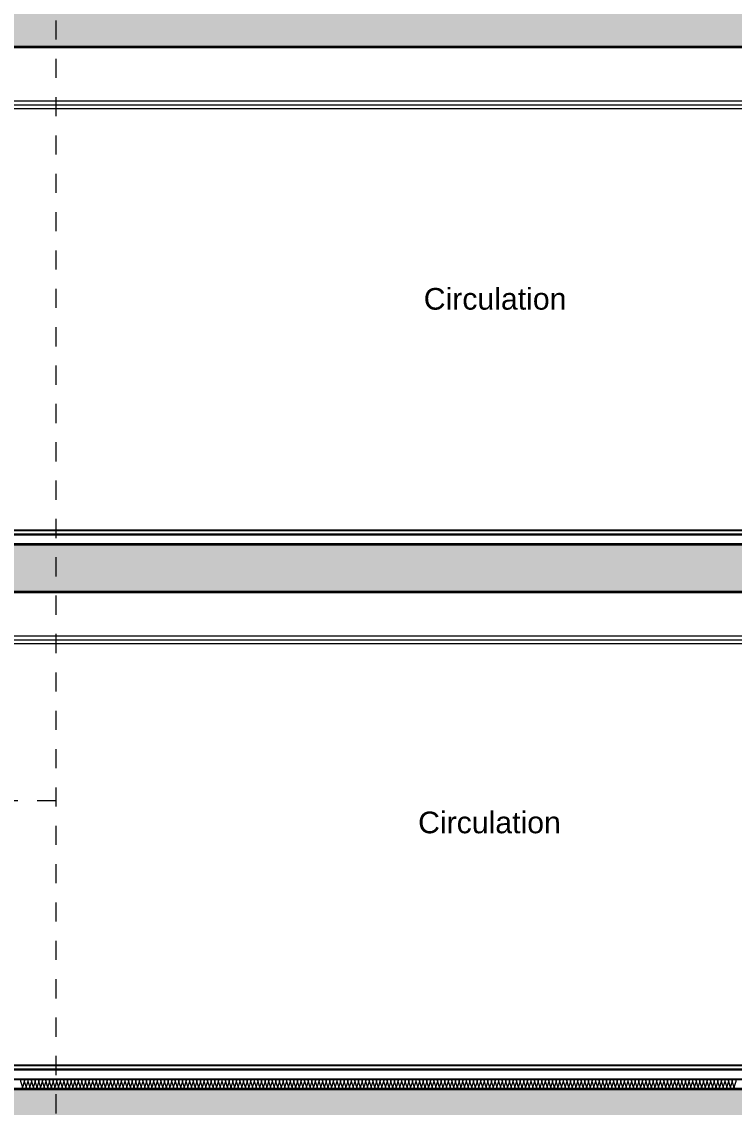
# Model space of a CAD drawing. Header units: metres. Extents: x 1838950 to 1842843, y 5171318 to 5174224.
# Drawn here: x 1841239.03 to 1841242.75, y 5171391.16 to 5171396.83 of the extents above; entities that cross this region are included whole.
import ezdxf

# ---------------------------------------------------------------- set-up
doc = ezdxf.new("R2010")
doc.units = ezdxf.units.M
doc.header["$LTSCALE"] = 0.0254
doc.linetypes.add('Style de ligne -1', pattern=[0.83328, 0.41656, -0.41672])
doc.linetypes.add('Style de ligne -2', pattern=[1.38885, 0.97214, -0.41671])
doc.layers.add('00 CHAZAL Coupe A.5', color=7, linetype='Continuous', lineweight=18)
doc.styles.add('Arial', font='arial.ttf')

# ---------------------------------------------------------------- blocks, each defined once
blk = doc.blocks.new('Groupe-1793-1')
at = {"layer": '00 CHAZAL Coupe A.5', "color": 7, "linetype": 'Continuous', "lineweight": 13}
for p, q in [((1841224.4753, 5171391.3112), (1841246.3779, 5171391.3112)), ((1841224.4753, 5171391.2612), (1841246.3779, 5171391.2612))]:
    blk.add_line(p, q, dxfattribs=at)
at = {"layer": '00 CHAZAL Coupe A.5', "color": 7, "linetype": 'Continuous', "lineweight": 13, "flags": 128}
for points in [[(1841239.0253, 5171391.2612, 0.511611), (1841239.0342, 5171391.2735), (1841239.0258, 5171391.2988, -0.511611), (1841239.0347, 5171391.3112, -0.511611), (1841239.0436, 5171391.2988), (1841239.0352, 5171391.2735, 0.511611), (1841239.0441, 5171391.2612, 0.511611), (1841239.0529, 5171391.2735), (1841239.0445, 5171391.2988, -0.511611), (1841239.0534, 5171391.3112, -0.511611), (1841239.0623, 5171391.2988), (1841239.0539, 5171391.2735, 0.511611), (1841239.0628, 5171391.2612, 0.511611), (1841239.0717, 5171391.2735), (1841239.0633, 5171391.2988, -0.511611), (1841239.0722, 5171391.3112, -0.511611), (1841239.0811, 5171391.2988), (1841239.0727, 5171391.2735, 0.511611), (1841239.0816, 5171391.2612, 0.511611), (1841239.0904, 5171391.2735), (1841239.082, 5171391.2988, -0.511611), (1841239.0909, 5171391.3112, -0.511611), (1841239.0998, 5171391.2988), (1841239.0914, 5171391.2735, 0.511611), (1841239.1003, 5171391.2612, 0.511611), (1841239.1092, 5171391.2735), (1841239.1008, 5171391.2988, -0.511611), (1841239.1097, 5171391.3112, -0.511611), (1841239.1186, 5171391.2988), (1841239.1102, 5171391.2735, 0.511611), (1841239.1191, 5171391.2612, 0.511611), (1841239.1279, 5171391.2735), (1841239.1195, 5171391.2988, -0.511611), (1841239.1284, 5171391.3112, -0.511611), (1841239.1373, 5171391.2988), (1841239.1289, 5171391.2735, 0.511611), (1841239.1378, 5171391.2612, 0.511611), (1841239.1467, 5171391.2735), (1841239.1383, 5171391.2988, -0.511611), (1841239.1472, 5171391.3112, -0.511611), (1841239.1561, 5171391.2988), (1841239.1477, 5171391.2735, 0.511611), (1841239.1566, 5171391.2612, 0.511611), (1841239.1654, 5171391.2735), (1841239.157, 5171391.2988, -0.511611), (1841239.1659, 5171391.3112, -0.511611), (1841239.1748, 5171391.2988), (1841239.1664, 5171391.2735, 0.511611), (1841239.1753, 5171391.2612, 0.511611), (1841239.1842, 5171391.2735), (1841239.1758, 5171391.2988, -0.511611), (1841239.1847, 5171391.3112, -0.511611), (1841239.1936, 5171391.2988), (1841239.1852, 5171391.2735, 0.511611), (1841239.1941, 5171391.2612)], [(1841239.1941, 5171391.2612, 0.511611), (1841239.2029, 5171391.2735), (1841239.1945, 5171391.2988, -0.511611), (1841239.2034, 5171391.3112, -0.511611), (1841239.2123, 5171391.2988), (1841239.2039, 5171391.2735, 0.511611), (1841239.2128, 5171391.2612, 0.511611), (1841239.2217, 5171391.2735), (1841239.2133, 5171391.2988, -0.511611), (1841239.2222, 5171391.3112, -0.511611), (1841239.2311, 5171391.2988), (1841239.2227, 5171391.2735, 0.511611), (1841239.2316, 5171391.2612, 0.511611), (1841239.2404, 5171391.2735), (1841239.232, 5171391.2988, -0.511611), (1841239.2409, 5171391.3112, -0.511611), (1841239.2498, 5171391.2988), (1841239.2414, 5171391.2735, 0.511611), (1841239.2503, 5171391.2612, 0.511611), (1841239.2592, 5171391.2735), (1841239.2508, 5171391.2988, -0.511611), (1841239.2597, 5171391.3112, -0.511611), (1841239.2686, 5171391.2988), (1841239.2602, 5171391.2735, 0.511611), (1841239.2691, 5171391.2612, 0.511611), (1841239.2779, 5171391.2735), (1841239.2695, 5171391.2988, -0.511611), (1841239.2784, 5171391.3112, -0.511611), (1841239.2873, 5171391.2988), (1841239.2789, 5171391.2735, 0.511611), (1841239.2878, 5171391.2612, 0.511611), (1841239.2967, 5171391.2735), (1841239.2883, 5171391.2988, -0.511611), (1841239.2972, 5171391.3112, -0.511611), (1841239.3061, 5171391.2988), (1841239.2977, 5171391.2735, 0.511611), (1841239.3066, 5171391.2612, 0.511611), (1841239.3154, 5171391.2735), (1841239.307, 5171391.2988, -0.511611), (1841239.3159, 5171391.3112, -0.511611), (1841239.3248, 5171391.2988), (1841239.3164, 5171391.2735, 0.511611), (1841239.3253, 5171391.2612, 0.511611), (1841239.3342, 5171391.2735), (1841239.3258, 5171391.2988, -0.511611), (1841239.3347, 5171391.3112, -0.511611), (1841239.3436, 5171391.2988), (1841239.3352, 5171391.2735, 0.511611), (1841239.3441, 5171391.2612, 0.511611), (1841239.3529, 5171391.2735), (1841239.3445, 5171391.2988, -0.511611), (1841239.3534, 5171391.3112, -0.511611), (1841239.3623, 5171391.2988), (1841239.3539, 5171391.2735, 0.511611), (1841239.3628, 5171391.2612, 0.511611), (1841239.3717, 5171391.2735), (1841239.3633, 5171391.2988, -0.511611), (1841239.3722, 5171391.3112, -0.511611), (1841239.3811, 5171391.2988), (1841239.3727, 5171391.2735, 0.511611), (1841239.3816, 5171391.2612, 0.511611), (1841239.3904, 5171391.2735), (1841239.382, 5171391.2988, -0.511611), (1841239.3909, 5171391.3112, -0.511611), (1841239.3998, 5171391.2988), (1841239.3914, 5171391.2735, 0.511611), (1841239.4003, 5171391.2612, 0.511611), (1841239.4092, 5171391.2735), (1841239.4008, 5171391.2988, -0.511611), (1841239.4097, 5171391.3112, -0.511611), (1841239.4186, 5171391.2988), (1841239.4102, 5171391.2735, 0.511611), (1841239.4191, 5171391.2612, 0.511611), (1841239.4279, 5171391.2735), (1841239.4195, 5171391.2988, -0.511611), (1841239.4284, 5171391.3112, -0.511611), (1841239.4373, 5171391.2988), (1841239.4289, 5171391.2735, 0.511611), (1841239.4378, 5171391.2612, 0.511611), (1841239.4467, 5171391.2735), (1841239.4383, 5171391.2988, -0.511611), (1841239.4472, 5171391.3112, -0.511611), (1841239.4561, 5171391.2988), (1841239.4477, 5171391.2735, 0.511611), (1841239.4566, 5171391.2612, 0.511611), (1841239.4654, 5171391.2735), (1841239.457, 5171391.2988, -0.511611), (1841239.4659, 5171391.3112, -0.511611), (1841239.4748, 5171391.2988), (1841239.4664, 5171391.2735, 0.511611), (1841239.4753, 5171391.2612, 0.511611), (1841239.4842, 5171391.2735), (1841239.4758, 5171391.2988, -0.511611), (1841239.4847, 5171391.3112, -0.511611), (1841239.4936, 5171391.2988), (1841239.4852, 5171391.2735, 0.511611), (1841239.4941, 5171391.2612, 0.511611), (1841239.5029, 5171391.2735), (1841239.4945, 5171391.2988, -0.511611), (1841239.5034, 5171391.3112, -0.511611), (1841239.5123, 5171391.2988), (1841239.5039, 5171391.2735, 0.511611), (1841239.5128, 5171391.2612, 0.511611), (1841239.5217, 5171391.2735), (1841239.5133, 5171391.2988, -0.511611), (1841239.5222, 5171391.3112, -0.511611), (1841239.5311, 5171391.2988), (1841239.5227, 5171391.2735, 0.511611), (1841239.5316, 5171391.2612, 0.511611), (1841239.5404, 5171391.2735), (1841239.5362, 5171391.2862)], [(1841239.5362, 5171391.2862), (1841239.532, 5171391.2988, -0.511611), (1841239.5409, 5171391.3112, -0.511611), (1841239.5498, 5171391.2988), (1841239.5414, 5171391.2735, 0.511611), (1841239.5503, 5171391.2612, 0.511611), (1841239.5592, 5171391.2735), (1841239.5508, 5171391.2988, -0.511611), (1841239.5597, 5171391.3112, -0.511611), (1841239.5686, 5171391.2988), (1841239.5602, 5171391.2735, 0.511611), (1841239.5691, 5171391.2612, 0.511611), (1841239.5779, 5171391.2735), (1841239.5695, 5171391.2988, -0.511611), (1841239.5784, 5171391.3112, -0.511611), (1841239.5873, 5171391.2988), (1841239.5789, 5171391.2735, 0.511611), (1841239.5878, 5171391.2612, 0.511611), (1841239.5967, 5171391.2735), (1841239.5883, 5171391.2988, -0.511611), (1841239.5972, 5171391.3112, -0.511611), (1841239.6061, 5171391.2988), (1841239.5977, 5171391.2735, 0.511611), (1841239.6066, 5171391.2612, 0.511611), (1841239.6154, 5171391.2735), (1841239.607, 5171391.2988, -0.511611), (1841239.6159, 5171391.3112, -0.511611), (1841239.6248, 5171391.2988), (1841239.6164, 5171391.2735, 0.511611), (1841239.6253, 5171391.2612, 0.511611), (1841239.6342, 5171391.2735), (1841239.6258, 5171391.2988, -0.511611), (1841239.6347, 5171391.3112, -0.511611), (1841239.6436, 5171391.2988), (1841239.6352, 5171391.2735, 0.511611), (1841239.6441, 5171391.2612, 0.511611), (1841239.6529, 5171391.2735), (1841239.6445, 5171391.2988, -0.511611), (1841239.6534, 5171391.3112, -0.511611), (1841239.6623, 5171391.2988), (1841239.6539, 5171391.2735, 0.511611), (1841239.6628, 5171391.2612, 0.511611), (1841239.6717, 5171391.2735), (1841239.6633, 5171391.2988, -0.511611), (1841239.6722, 5171391.3112, -0.511611), (1841239.6811, 5171391.2988), (1841239.6727, 5171391.2735, 0.511611), (1841239.6816, 5171391.2612, 0.511611), (1841239.6904, 5171391.2735), (1841239.682, 5171391.2988, -0.511611), (1841239.6909, 5171391.3112, -0.511611), (1841239.6998, 5171391.2988), (1841239.6914, 5171391.2735, 0.511611), (1841239.7003, 5171391.2612, 0.511611), (1841239.7092, 5171391.2735), (1841239.7008, 5171391.2988, -0.511611), (1841239.7097, 5171391.3112, -0.511611), (1841239.7186, 5171391.2988), (1841239.7102, 5171391.2735, 0.511611), (1841239.7191, 5171391.2612, 0.511611), (1841239.7279, 5171391.2735), (1841239.7195, 5171391.2988, -0.511611), (1841239.7284, 5171391.3112, -0.511611), (1841239.7373, 5171391.2988), (1841239.7289, 5171391.2735, 0.511611), (1841239.7378, 5171391.2612, 0.511611), (1841239.7467, 5171391.2735), (1841239.7383, 5171391.2988, -0.511611), (1841239.7472, 5171391.3112, -0.511611), (1841239.7561, 5171391.2988), (1841239.7477, 5171391.2735, 0.511611), (1841239.7566, 5171391.2612, 0.511611), (1841239.7654, 5171391.2735), (1841239.757, 5171391.2988, -0.511611), (1841239.7659, 5171391.3112, -0.511611), (1841239.7748, 5171391.2988), (1841239.7664, 5171391.2735, 0.511611), (1841239.7753, 5171391.2612, 0.511611), (1841239.7842, 5171391.2735), (1841239.7758, 5171391.2988, -0.511611), (1841239.7847, 5171391.3112, -0.511611), (1841239.7936, 5171391.2988), (1841239.7852, 5171391.2735, 0.511611), (1841239.7941, 5171391.2612, 0.511611), (1841239.8029, 5171391.2735), (1841239.7945, 5171391.2988, -0.511611), (1841239.8034, 5171391.3112, -0.511611), (1841239.8123, 5171391.2988), (1841239.8039, 5171391.2735, 0.511611), (1841239.8128, 5171391.2612, 0.511611), (1841239.8217, 5171391.2735), (1841239.8133, 5171391.2988, -0.511611), (1841239.8222, 5171391.3112, -0.511611), (1841239.8311, 5171391.2988), (1841239.8227, 5171391.2735, 0.511611), (1841239.8316, 5171391.2612, 0.511611), (1841239.8404, 5171391.2735), (1841239.832, 5171391.2988, -0.511611), (1841239.8409, 5171391.3112, -0.511611), (1841239.8498, 5171391.2988), (1841239.8414, 5171391.2735, 0.511611), (1841239.8503, 5171391.2612, 0.511611), (1841239.8592, 5171391.2735), (1841239.8508, 5171391.2988, -0.511611), (1841239.8597, 5171391.3112, -0.511611), (1841239.8686, 5171391.2988), (1841239.8602, 5171391.2735, 0.511611), (1841239.8691, 5171391.2612, 0.511611), (1841239.8779, 5171391.2735), (1841239.8695, 5171391.2988, -0.511611), (1841239.8784, 5171391.3112)], [(1841239.8784, 5171391.3112, -0.511611), (1841239.8873, 5171391.2988), (1841239.8789, 5171391.2735, 0.511611), (1841239.8878, 5171391.2612, 0.511611), (1841239.8967, 5171391.2735), (1841239.8883, 5171391.2988, -0.511611), (1841239.8972, 5171391.3112, -0.511611), (1841239.9061, 5171391.2988), (1841239.8977, 5171391.2735, 0.511611), (1841239.9066, 5171391.2612, 0.511611), (1841239.9154, 5171391.2735), (1841239.907, 5171391.2988, -0.511611), (1841239.9159, 5171391.3112, -0.511611), (1841239.9248, 5171391.2988), (1841239.9164, 5171391.2735, 0.511611), (1841239.9253, 5171391.2612, 0.511611), (1841239.9342, 5171391.2735), (1841239.9258, 5171391.2988, -0.511611), (1841239.9347, 5171391.3112, -0.511611), (1841239.9436, 5171391.2988), (1841239.9352, 5171391.2735, 0.511611), (1841239.9441, 5171391.2612, 0.511611), (1841239.9529, 5171391.2735), (1841239.9445, 5171391.2988, -0.511611), (1841239.9534, 5171391.3112, -0.511611), (1841239.9623, 5171391.2988), (1841239.9539, 5171391.2735, 0.511611), (1841239.9628, 5171391.2612, 0.511611), (1841239.9717, 5171391.2735), (1841239.9633, 5171391.2988, -0.511611), (1841239.9722, 5171391.3112, -0.511611), (1841239.9811, 5171391.2988), (1841239.9727, 5171391.2735, 0.511611), (1841239.9816, 5171391.2612, 0.511611), (1841239.9904, 5171391.2735), (1841239.982, 5171391.2988, -0.511611), (1841239.9909, 5171391.3112, -0.511611), (1841239.9998, 5171391.2988), (1841239.9914, 5171391.2735, 0.511611), (1841240.0003, 5171391.2612, 0.511611), (1841240.0092, 5171391.2735), (1841240.0008, 5171391.2988, -0.511611), (1841240.0097, 5171391.3112, -0.511611), (1841240.0186, 5171391.2988), (1841240.0102, 5171391.2735, 0.511611), (1841240.0191, 5171391.2612, 0.511611), (1841240.0279, 5171391.2735), (1841240.0195, 5171391.2988, -0.511611), (1841240.0284, 5171391.3112, -0.511611), (1841240.0373, 5171391.2988), (1841240.0289, 5171391.2735, 0.511611), (1841240.0378, 5171391.2612, 0.511611), (1841240.0467, 5171391.2735), (1841240.0383, 5171391.2988, -0.511611), (1841240.0472, 5171391.3112, -0.511611), (1841240.0561, 5171391.2988), (1841240.0477, 5171391.2735, 0.511611), (1841240.0566, 5171391.2612, 0.511611), (1841240.0654, 5171391.2735), (1841240.057, 5171391.2988, -0.511611), (1841240.0659, 5171391.3112, -0.511611), (1841240.0748, 5171391.2988), (1841240.0664, 5171391.2735, 0.511611), (1841240.0753, 5171391.2612, 0.511611), (1841240.0842, 5171391.2735), (1841240.0758, 5171391.2988, -0.511611), (1841240.0847, 5171391.3112, -0.511611), (1841240.0936, 5171391.2988), (1841240.0852, 5171391.2735, 0.511611), (1841240.0941, 5171391.2612, 0.511611), (1841240.1029, 5171391.2735), (1841240.0945, 5171391.2988, -0.511611), (1841240.1034, 5171391.3112, -0.511611), (1841240.1123, 5171391.2988), (1841240.1039, 5171391.2735, 0.511611), (1841240.1128, 5171391.2612, 0.511611), (1841240.1217, 5171391.2735), (1841240.1133, 5171391.2988, -0.511611), (1841240.1222, 5171391.3112, -0.511611), (1841240.1311, 5171391.2988), (1841240.1227, 5171391.2735, 0.511611), (1841240.1316, 5171391.2612, 0.511611), (1841240.1404, 5171391.2735), (1841240.132, 5171391.2988, -0.511611), (1841240.1409, 5171391.3112, -0.511611), (1841240.1498, 5171391.2988), (1841240.1414, 5171391.2735, 0.511611), (1841240.1503, 5171391.2612, 0.511611), (1841240.1592, 5171391.2735), (1841240.1508, 5171391.2988, -0.511611), (1841240.1597, 5171391.3112, -0.511611), (1841240.1686, 5171391.2988), (1841240.1602, 5171391.2735, 0.511611), (1841240.1691, 5171391.2612, 0.511611), (1841240.1779, 5171391.2735), (1841240.1695, 5171391.2988, -0.511611), (1841240.1784, 5171391.3112, -0.511611), (1841240.1873, 5171391.2988), (1841240.1789, 5171391.2735, 0.511611), (1841240.1878, 5171391.2612, 0.511611), (1841240.1967, 5171391.2735), (1841240.1883, 5171391.2988, -0.511611), (1841240.1972, 5171391.3112, -0.511611), (1841240.2061, 5171391.2988), (1841240.1977, 5171391.2735, 0.511611), (1841240.2066, 5171391.2612, 0.511611), (1841240.2154, 5171391.2735), (1841240.207, 5171391.2988, -0.511611), (1841240.2159, 5171391.3112, -0.511611), (1841240.2248, 5171391.2988), (1841240.2206, 5171391.2862)], [(1841240.2206, 5171391.2862), (1841240.2164, 5171391.2735, 0.511611), (1841240.2253, 5171391.2612, 0.511611), (1841240.2342, 5171391.2735), (1841240.2258, 5171391.2988, -0.511611), (1841240.2347, 5171391.3112, -0.511611), (1841240.2436, 5171391.2988), (1841240.2352, 5171391.2735, 0.511611), (1841240.2441, 5171391.2612, 0.511611), (1841240.2529, 5171391.2735), (1841240.2445, 5171391.2988, -0.511611), (1841240.2534, 5171391.3112, -0.511611), (1841240.2623, 5171391.2988), (1841240.2539, 5171391.2735, 0.511611), (1841240.2628, 5171391.2612, 0.511611), (1841240.2717, 5171391.2735), (1841240.2633, 5171391.2988, -0.511611), (1841240.2722, 5171391.3112, -0.511611), (1841240.2811, 5171391.2988), (1841240.2727, 5171391.2735, 0.511611), (1841240.2816, 5171391.2612, 0.511611), (1841240.2904, 5171391.2735), (1841240.282, 5171391.2988, -0.511611), (1841240.2909, 5171391.3112, -0.511611), (1841240.2998, 5171391.2988), (1841240.2914, 5171391.2735, 0.511611), (1841240.3003, 5171391.2612, 0.511611), (1841240.3092, 5171391.2735), (1841240.3008, 5171391.2988, -0.511611), (1841240.3097, 5171391.3112, -0.511611), (1841240.3186, 5171391.2988), (1841240.3102, 5171391.2735, 0.511611), (1841240.3191, 5171391.2612, 0.511611), (1841240.3279, 5171391.2735), (1841240.3195, 5171391.2988, -0.511611), (1841240.3284, 5171391.3112, -0.511611), (1841240.3373, 5171391.2988), (1841240.3289, 5171391.2735, 0.511611), (1841240.3378, 5171391.2612, 0.511611), (1841240.3467, 5171391.2735), (1841240.3383, 5171391.2988, -0.511611), (1841240.3472, 5171391.3112, -0.511611), (1841240.3561, 5171391.2988), (1841240.3477, 5171391.2735, 0.511611), (1841240.3566, 5171391.2612, 0.511611), (1841240.3654, 5171391.2735), (1841240.357, 5171391.2988, -0.511611), (1841240.3659, 5171391.3112, -0.511611), (1841240.3748, 5171391.2988), (1841240.3664, 5171391.2735, 0.511611), (1841240.3753, 5171391.2612, 0.511611), (1841240.3842, 5171391.2735), (1841240.3758, 5171391.2988, -0.511611), (1841240.3847, 5171391.3112, -0.511611), (1841240.3936, 5171391.2988), (1841240.3852, 5171391.2735, 0.511611), (1841240.3941, 5171391.2612, 0.511611), (1841240.4029, 5171391.2735), (1841240.3945, 5171391.2988, -0.511611), (1841240.4034, 5171391.3112, -0.511611), (1841240.4123, 5171391.2988), (1841240.4039, 5171391.2735, 0.511611), (1841240.4128, 5171391.2612, 0.511611), (1841240.4217, 5171391.2735), (1841240.4133, 5171391.2988, -0.511611), (1841240.4222, 5171391.3112, -0.511611), (1841240.4311, 5171391.2988), (1841240.4227, 5171391.2735, 0.511611), (1841240.4316, 5171391.2612, 0.511611), (1841240.4404, 5171391.2735), (1841240.432, 5171391.2988, -0.511611), (1841240.4409, 5171391.3112, -0.511611), (1841240.4498, 5171391.2988), (1841240.4414, 5171391.2735, 0.511611), (1841240.4503, 5171391.2612, 0.511611), (1841240.4592, 5171391.2735), (1841240.4508, 5171391.2988, -0.511611), (1841240.4597, 5171391.3112, -0.511611), (1841240.4686, 5171391.2988), (1841240.4602, 5171391.2735, 0.511611), (1841240.4691, 5171391.2612, 0.511611), (1841240.4779, 5171391.2735), (1841240.4695, 5171391.2988, -0.511611), (1841240.4784, 5171391.3112, -0.511611), (1841240.4873, 5171391.2988), (1841240.4789, 5171391.2735, 0.511611), (1841240.4878, 5171391.2612, 0.511611), (1841240.4967, 5171391.2735), (1841240.4883, 5171391.2988, -0.511611), (1841240.4972, 5171391.3112, -0.511611), (1841240.5061, 5171391.2988), (1841240.4977, 5171391.2735, 0.511611), (1841240.5066, 5171391.2612, 0.511611), (1841240.5154, 5171391.2735), (1841240.507, 5171391.2988, -0.511611), (1841240.5159, 5171391.3112, -0.511611), (1841240.5248, 5171391.2988), (1841240.5164, 5171391.2735, 0.511611), (1841240.5253, 5171391.2612, 0.511611), (1841240.5342, 5171391.2735), (1841240.5258, 5171391.2988, -0.511611), (1841240.5347, 5171391.3112, -0.511611), (1841240.5436, 5171391.2988), (1841240.5352, 5171391.2735, 0.511611), (1841240.5441, 5171391.2612, 0.511611), (1841240.5529, 5171391.2735), (1841240.5445, 5171391.2988, -0.511611), (1841240.5534, 5171391.3112, -0.511611), (1841240.5623, 5171391.2988), (1841240.5539, 5171391.2735, 0.511611), (1841240.5628, 5171391.2612)], [(1841240.5628, 5171391.2612, 0.511611), (1841240.5717, 5171391.2735), (1841240.5633, 5171391.2988, -0.511611), (1841240.5722, 5171391.3112, -0.511611), (1841240.5811, 5171391.2988), (1841240.5727, 5171391.2735, 0.511611), (1841240.5816, 5171391.2612, 0.511611), (1841240.5904, 5171391.2735), (1841240.582, 5171391.2988, -0.511611), (1841240.5909, 5171391.3112, -0.511611), (1841240.5998, 5171391.2988), (1841240.5914, 5171391.2735, 0.511611), (1841240.6003, 5171391.2612, 0.511611), (1841240.6092, 5171391.2735), (1841240.6008, 5171391.2988, -0.511611), (1841240.6097, 5171391.3112, -0.511611), (1841240.6186, 5171391.2988), (1841240.6102, 5171391.2735, 0.511611), (1841240.6191, 5171391.2612, 0.511611), (1841240.6279, 5171391.2735), (1841240.6195, 5171391.2988, -0.511611), (1841240.6284, 5171391.3112, -0.511611), (1841240.6373, 5171391.2988), (1841240.6289, 5171391.2735, 0.511611), (1841240.6378, 5171391.2612, 0.511611), (1841240.6467, 5171391.2735), (1841240.6383, 5171391.2988, -0.511611), (1841240.6472, 5171391.3112, -0.511611), (1841240.6561, 5171391.2988), (1841240.6477, 5171391.2735, 0.511611), (1841240.6566, 5171391.2612, 0.511611), (1841240.6654, 5171391.2735), (1841240.657, 5171391.2988, -0.511611), (1841240.6659, 5171391.3112, -0.511611), (1841240.6748, 5171391.2988), (1841240.6664, 5171391.2735, 0.511611), (1841240.6753, 5171391.2612, 0.511611), (1841240.6842, 5171391.2735), (1841240.6758, 5171391.2988, -0.511611), (1841240.6847, 5171391.3112, -0.511611), (1841240.6936, 5171391.2988), (1841240.6852, 5171391.2735, 0.511611), (1841240.6941, 5171391.2612, 0.511611), (1841240.7029, 5171391.2735), (1841240.6945, 5171391.2988, -0.511611), (1841240.7034, 5171391.3112, -0.511611), (1841240.7123, 5171391.2988), (1841240.7039, 5171391.2735, 0.511611), (1841240.7128, 5171391.2612, 0.511611), (1841240.7217, 5171391.2735), (1841240.7133, 5171391.2988, -0.511611), (1841240.7222, 5171391.3112, -0.511611), (1841240.7311, 5171391.2988), (1841240.7227, 5171391.2735, 0.511611), (1841240.7316, 5171391.2612, 0.511611), (1841240.7404, 5171391.2735), (1841240.732, 5171391.2988, -0.511611), (1841240.7409, 5171391.3112, -0.511611), (1841240.7498, 5171391.2988), (1841240.7414, 5171391.2735, 0.511611), (1841240.7503, 5171391.2612, 0.511611), (1841240.7592, 5171391.2735), (1841240.7508, 5171391.2988, -0.511611), (1841240.7597, 5171391.3112, -0.511611), (1841240.7686, 5171391.2988), (1841240.7602, 5171391.2735, 0.511611), (1841240.7691, 5171391.2612, 0.511611), (1841240.7779, 5171391.2735), (1841240.7695, 5171391.2988, -0.511611), (1841240.7784, 5171391.3112, -0.511611), (1841240.7873, 5171391.2988), (1841240.7789, 5171391.2735, 0.511611), (1841240.7878, 5171391.2612, 0.511611), (1841240.7967, 5171391.2735), (1841240.7883, 5171391.2988, -0.511611), (1841240.7972, 5171391.3112, -0.511611), (1841240.8061, 5171391.2988), (1841240.7977, 5171391.2735, 0.511611), (1841240.8066, 5171391.2612, 0.511611), (1841240.8154, 5171391.2735), (1841240.807, 5171391.2988, -0.511611), (1841240.8159, 5171391.3112, -0.511611), (1841240.8248, 5171391.2988), (1841240.8164, 5171391.2735, 0.511611), (1841240.8253, 5171391.2612, 0.511611), (1841240.8342, 5171391.2735), (1841240.8258, 5171391.2988, -0.511611), (1841240.8347, 5171391.3112, -0.511611), (1841240.8436, 5171391.2988), (1841240.8352, 5171391.2735, 0.511611), (1841240.8441, 5171391.2612, 0.511611), (1841240.8529, 5171391.2735), (1841240.8445, 5171391.2988, -0.511611), (1841240.8534, 5171391.3112, -0.511611), (1841240.8623, 5171391.2988), (1841240.8539, 5171391.2735, 0.511611), (1841240.8628, 5171391.2612, 0.511611), (1841240.8717, 5171391.2735), (1841240.8633, 5171391.2988, -0.511611), (1841240.8722, 5171391.3112, -0.511611), (1841240.8811, 5171391.2988), (1841240.8727, 5171391.2735, 0.511611), (1841240.8816, 5171391.2612, 0.511611), (1841240.8904, 5171391.2735), (1841240.882, 5171391.2988, -0.511611), (1841240.8909, 5171391.3112, -0.511611), (1841240.8998, 5171391.2988), (1841240.8914, 5171391.2735, 0.511611), (1841240.9003, 5171391.2612, 0.511611), (1841240.9092, 5171391.2735), (1841240.905, 5171391.2862)], [(1841240.905, 5171391.2862), (1841240.9008, 5171391.2988, -0.511611), (1841240.9097, 5171391.3112, -0.511611), (1841240.9186, 5171391.2988), (1841240.9102, 5171391.2735, 0.511611), (1841240.9191, 5171391.2612, 0.511611), (1841240.9279, 5171391.2735), (1841240.9195, 5171391.2988, -0.511611), (1841240.9284, 5171391.3112, -0.511611), (1841240.9373, 5171391.2988), (1841240.9289, 5171391.2735, 0.511611), (1841240.9378, 5171391.2612, 0.511611), (1841240.9467, 5171391.2735), (1841240.9383, 5171391.2988, -0.511611), (1841240.9472, 5171391.3112, -0.511611), (1841240.9561, 5171391.2988), (1841240.9477, 5171391.2735, 0.511611), (1841240.9566, 5171391.2612, 0.511611), (1841240.9654, 5171391.2735), (1841240.957, 5171391.2988, -0.511611), (1841240.9659, 5171391.3112, -0.511611), (1841240.9748, 5171391.2988), (1841240.9664, 5171391.2735, 0.511611), (1841240.9753, 5171391.2612, 0.511611), (1841240.9842, 5171391.2735), (1841240.9758, 5171391.2988, -0.511611), (1841240.9847, 5171391.3112, -0.511611), (1841240.9936, 5171391.2988), (1841240.9852, 5171391.2735, 0.511611), (1841240.9941, 5171391.2612, 0.511611), (1841241.0029, 5171391.2735), (1841240.9945, 5171391.2988, -0.511611), (1841241.0034, 5171391.3112, -0.511611), (1841241.0123, 5171391.2988), (1841241.0039, 5171391.2735, 0.511611), (1841241.0128, 5171391.2612, 0.511611), (1841241.0217, 5171391.2735), (1841241.0133, 5171391.2988, -0.511611), (1841241.0222, 5171391.3112, -0.511611), (1841241.0311, 5171391.2988), (1841241.0227, 5171391.2735, 0.511611), (1841241.0316, 5171391.2612, 0.511611), (1841241.0404, 5171391.2735), (1841241.032, 5171391.2988, -0.511611), (1841241.0409, 5171391.3112, -0.511611), (1841241.0498, 5171391.2988), (1841241.0414, 5171391.2735, 0.511611), (1841241.0503, 5171391.2612, 0.511611), (1841241.0592, 5171391.2735), (1841241.0508, 5171391.2988, -0.511611), (1841241.0597, 5171391.3112, -0.511611), (1841241.0686, 5171391.2988), (1841241.0602, 5171391.2735, 0.511611), (1841241.0691, 5171391.2612, 0.511611), (1841241.0779, 5171391.2735), (1841241.0695, 5171391.2988, -0.511611), (1841241.0784, 5171391.3112, -0.511611), (1841241.0873, 5171391.2988), (1841241.0789, 5171391.2735, 0.511611), (1841241.0878, 5171391.2612, 0.511611), (1841241.0967, 5171391.2735), (1841241.0883, 5171391.2988, -0.511611), (1841241.0972, 5171391.3112, -0.511611), (1841241.1061, 5171391.2988), (1841241.0977, 5171391.2735, 0.511611), (1841241.1066, 5171391.2612, 0.511611), (1841241.1154, 5171391.2735), (1841241.107, 5171391.2988, -0.511611), (1841241.1159, 5171391.3112, -0.511611), (1841241.1248, 5171391.2988), (1841241.1164, 5171391.2735, 0.511611), (1841241.1253, 5171391.2612, 0.511611), (1841241.1342, 5171391.2735), (1841241.1258, 5171391.2988, -0.511611), (1841241.1347, 5171391.3112, -0.511611), (1841241.1436, 5171391.2988), (1841241.1352, 5171391.2735, 0.511611), (1841241.1441, 5171391.2612, 0.511611), (1841241.1529, 5171391.2735), (1841241.1445, 5171391.2988, -0.511611), (1841241.1534, 5171391.3112, -0.511611), (1841241.1623, 5171391.2988), (1841241.1539, 5171391.2735, 0.511611), (1841241.1628, 5171391.2612, 0.511611), (1841241.1717, 5171391.2735), (1841241.1633, 5171391.2988, -0.511611), (1841241.1722, 5171391.3112, -0.511611), (1841241.1811, 5171391.2988), (1841241.1727, 5171391.2735, 0.511611), (1841241.1816, 5171391.2612, 0.511611), (1841241.1904, 5171391.2735), (1841241.182, 5171391.2988, -0.511611), (1841241.1909, 5171391.3112, -0.511611), (1841241.1998, 5171391.2988), (1841241.1914, 5171391.2735, 0.511611), (1841241.2003, 5171391.2612, 0.511611), (1841241.2092, 5171391.2735), (1841241.2008, 5171391.2988, -0.511611), (1841241.2097, 5171391.3112, -0.511611), (1841241.2186, 5171391.2988), (1841241.2102, 5171391.2735, 0.511611), (1841241.2191, 5171391.2612, 0.511611), (1841241.2279, 5171391.2735), (1841241.2195, 5171391.2988, -0.511611), (1841241.2284, 5171391.3112, -0.511611), (1841241.2373, 5171391.2988), (1841241.2289, 5171391.2735, 0.511611), (1841241.2378, 5171391.2612, 0.511611), (1841241.2467, 5171391.2735), (1841241.2383, 5171391.2988, -0.511611), (1841241.2472, 5171391.3112)], [(1841241.2472, 5171391.3112, -0.511611), (1841241.2561, 5171391.2988), (1841241.2477, 5171391.2735, 0.511611), (1841241.2566, 5171391.2612, 0.511611), (1841241.2654, 5171391.2735), (1841241.257, 5171391.2988, -0.511611), (1841241.2659, 5171391.3112, -0.511611), (1841241.2748, 5171391.2988), (1841241.2664, 5171391.2735, 0.511611), (1841241.2753, 5171391.2612, 0.511611), (1841241.2842, 5171391.2735), (1841241.2758, 5171391.2988, -0.511611), (1841241.2847, 5171391.3112, -0.511611), (1841241.2936, 5171391.2988), (1841241.2852, 5171391.2735, 0.511611), (1841241.2941, 5171391.2612, 0.511611), (1841241.3029, 5171391.2735), (1841241.2945, 5171391.2988, -0.511611), (1841241.3034, 5171391.3112, -0.511611), (1841241.3123, 5171391.2988), (1841241.3039, 5171391.2735, 0.511611), (1841241.3128, 5171391.2612, 0.511611), (1841241.3217, 5171391.2735), (1841241.3133, 5171391.2988, -0.511611), (1841241.3222, 5171391.3112, -0.511611), (1841241.3311, 5171391.2988), (1841241.3227, 5171391.2735, 0.511611), (1841241.3316, 5171391.2612, 0.511611), (1841241.3404, 5171391.2735), (1841241.332, 5171391.2988, -0.511611), (1841241.3409, 5171391.3112, -0.511611), (1841241.3498, 5171391.2988), (1841241.3414, 5171391.2735, 0.511611), (1841241.3503, 5171391.2612, 0.511611), (1841241.3592, 5171391.2735), (1841241.3508, 5171391.2988, -0.511611), (1841241.3597, 5171391.3112, -0.511611), (1841241.3686, 5171391.2988), (1841241.3602, 5171391.2735, 0.511611), (1841241.3691, 5171391.2612, 0.511611), (1841241.3779, 5171391.2735), (1841241.3695, 5171391.2988, -0.511611), (1841241.3784, 5171391.3112, -0.511611), (1841241.3873, 5171391.2988), (1841241.3789, 5171391.2735, 0.511611), (1841241.3878, 5171391.2612, 0.511611), (1841241.3967, 5171391.2735), (1841241.3883, 5171391.2988, -0.511611), (1841241.3972, 5171391.3112, -0.511611), (1841241.4061, 5171391.2988), (1841241.3977, 5171391.2735, 0.511611), (1841241.4066, 5171391.2612, 0.511611), (1841241.4154, 5171391.2735), (1841241.407, 5171391.2988, -0.511611), (1841241.4159, 5171391.3112, -0.511611), (1841241.4248, 5171391.2988), (1841241.4164, 5171391.2735, 0.511611), (1841241.4253, 5171391.2612, 0.511611), (1841241.4342, 5171391.2735), (1841241.4258, 5171391.2988, -0.511611), (1841241.4347, 5171391.3112, -0.511611), (1841241.4436, 5171391.2988), (1841241.4352, 5171391.2735, 0.511611), (1841241.4441, 5171391.2612, 0.511611), (1841241.4529, 5171391.2735), (1841241.4445, 5171391.2988, -0.511611), (1841241.4534, 5171391.3112, -0.511611), (1841241.4623, 5171391.2988), (1841241.4539, 5171391.2735, 0.511611), (1841241.4628, 5171391.2612, 0.511611), (1841241.4717, 5171391.2735), (1841241.4633, 5171391.2988, -0.511611), (1841241.4722, 5171391.3112, -0.511611), (1841241.4811, 5171391.2988), (1841241.4727, 5171391.2735, 0.511611), (1841241.4816, 5171391.2612, 0.511611), (1841241.4904, 5171391.2735), (1841241.482, 5171391.2988, -0.511611), (1841241.4909, 5171391.3112, -0.511611), (1841241.4998, 5171391.2988), (1841241.4914, 5171391.2735, 0.511611), (1841241.5003, 5171391.2612, 0.511611), (1841241.5092, 5171391.2735), (1841241.5008, 5171391.2988, -0.511611), (1841241.5097, 5171391.3112, -0.511611), (1841241.5186, 5171391.2988), (1841241.5102, 5171391.2735, 0.511611), (1841241.5191, 5171391.2612, 0.511611), (1841241.5279, 5171391.2735), (1841241.5195, 5171391.2988, -0.511611), (1841241.5284, 5171391.3112, -0.511611), (1841241.5373, 5171391.2988), (1841241.5289, 5171391.2735, 0.511611), (1841241.5378, 5171391.2612, 0.511611), (1841241.5467, 5171391.2735), (1841241.5383, 5171391.2988, -0.511611), (1841241.5472, 5171391.3112, -0.511611), (1841241.5561, 5171391.2988), (1841241.5477, 5171391.2735, 0.511611), (1841241.5566, 5171391.2612, 0.511611), (1841241.5654, 5171391.2735), (1841241.557, 5171391.2988, -0.511611), (1841241.5659, 5171391.3112, -0.511611), (1841241.5748, 5171391.2988), (1841241.5664, 5171391.2735, 0.511611), (1841241.5753, 5171391.2612, 0.511611), (1841241.5842, 5171391.2735), (1841241.5758, 5171391.2988, -0.511611), (1841241.5847, 5171391.3112, -0.511611), (1841241.5936, 5171391.2988), (1841241.5894, 5171391.2862)], [(1841241.5894, 5171391.2862), (1841241.5852, 5171391.2735, 0.511611), (1841241.5941, 5171391.2612, 0.511611), (1841241.6029, 5171391.2735), (1841241.5945, 5171391.2988, -0.511611), (1841241.6034, 5171391.3112, -0.511611), (1841241.6123, 5171391.2988), (1841241.6039, 5171391.2735, 0.511611), (1841241.6128, 5171391.2612, 0.511611), (1841241.6217, 5171391.2735), (1841241.6133, 5171391.2988, -0.511611), (1841241.6222, 5171391.3112, -0.511611), (1841241.6311, 5171391.2988), (1841241.6227, 5171391.2735, 0.511611), (1841241.6316, 5171391.2612, 0.511611), (1841241.6404, 5171391.2735), (1841241.632, 5171391.2988, -0.511611), (1841241.6409, 5171391.3112, -0.511611), (1841241.6498, 5171391.2988), (1841241.6414, 5171391.2735, 0.511611), (1841241.6503, 5171391.2612, 0.511611), (1841241.6592, 5171391.2735), (1841241.6508, 5171391.2988, -0.511611), (1841241.6597, 5171391.3112, -0.511611), (1841241.6686, 5171391.2988), (1841241.6602, 5171391.2735, 0.511611), (1841241.6691, 5171391.2612, 0.511611), (1841241.6779, 5171391.2735), (1841241.6695, 5171391.2988, -0.511611), (1841241.6784, 5171391.3112, -0.511611), (1841241.6873, 5171391.2988), (1841241.6789, 5171391.2735, 0.511611), (1841241.6878, 5171391.2612, 0.511611), (1841241.6967, 5171391.2735), (1841241.6883, 5171391.2988, -0.511611), (1841241.6972, 5171391.3112, -0.511611), (1841241.7061, 5171391.2988), (1841241.6977, 5171391.2735, 0.511611), (1841241.7066, 5171391.2612, 0.511611), (1841241.7154, 5171391.2735), (1841241.707, 5171391.2988, -0.511611), (1841241.7159, 5171391.3112, -0.511611), (1841241.7248, 5171391.2988), (1841241.7164, 5171391.2735, 0.511611), (1841241.7253, 5171391.2612, 0.511611), (1841241.7342, 5171391.2735), (1841241.7258, 5171391.2988, -0.511611), (1841241.7347, 5171391.3112, -0.511611), (1841241.7436, 5171391.2988), (1841241.7352, 5171391.2735, 0.511611), (1841241.7441, 5171391.2612, 0.511611), (1841241.7529, 5171391.2735), (1841241.7445, 5171391.2988, -0.511611), (1841241.7534, 5171391.3112, -0.511611), (1841241.7623, 5171391.2988), (1841241.7539, 5171391.2735, 0.511611), (1841241.7628, 5171391.2612, 0.511611), (1841241.7717, 5171391.2735), (1841241.7633, 5171391.2988, -0.511611), (1841241.7722, 5171391.3112, -0.511611), (1841241.7811, 5171391.2988), (1841241.7727, 5171391.2735, 0.511611), (1841241.7816, 5171391.2612, 0.511611), (1841241.7904, 5171391.2735), (1841241.782, 5171391.2988, -0.511611), (1841241.7909, 5171391.3112, -0.511611), (1841241.7998, 5171391.2988), (1841241.7914, 5171391.2735, 0.511611), (1841241.8003, 5171391.2612, 0.511611), (1841241.8092, 5171391.2735), (1841241.8008, 5171391.2988, -0.511611), (1841241.8097, 5171391.3112, -0.511611), (1841241.8186, 5171391.2988), (1841241.8102, 5171391.2735, 0.511611), (1841241.8191, 5171391.2612, 0.511611), (1841241.8279, 5171391.2735), (1841241.8195, 5171391.2988, -0.511611), (1841241.8284, 5171391.3112, -0.511611), (1841241.8373, 5171391.2988), (1841241.8289, 5171391.2735, 0.511611), (1841241.8378, 5171391.2612, 0.511611), (1841241.8467, 5171391.2735), (1841241.8383, 5171391.2988, -0.511611), (1841241.8472, 5171391.3112, -0.511611), (1841241.8561, 5171391.2988), (1841241.8477, 5171391.2735, 0.511611), (1841241.8566, 5171391.2612, 0.511611), (1841241.8654, 5171391.2735), (1841241.857, 5171391.2988, -0.511611), (1841241.8659, 5171391.3112, -0.511611), (1841241.8748, 5171391.2988), (1841241.8664, 5171391.2735, 0.511611), (1841241.8753, 5171391.2612, 0.511611), (1841241.8842, 5171391.2735), (1841241.8758, 5171391.2988, -0.511611), (1841241.8847, 5171391.3112, -0.511611), (1841241.8936, 5171391.2988), (1841241.8852, 5171391.2735, 0.511611), (1841241.8941, 5171391.2612, 0.511611), (1841241.9029, 5171391.2735), (1841241.8945, 5171391.2988, -0.511611), (1841241.9034, 5171391.3112, -0.511611), (1841241.9123, 5171391.2988), (1841241.9039, 5171391.2735, 0.511611), (1841241.9128, 5171391.2612, 0.511611), (1841241.9217, 5171391.2735), (1841241.9133, 5171391.2988, -0.511611), (1841241.9222, 5171391.3112, -0.511611), (1841241.9311, 5171391.2988), (1841241.9227, 5171391.2735, 0.511611), (1841241.9316, 5171391.2612)], [(1841241.9316, 5171391.2612, 0.511611), (1841241.9404, 5171391.2735), (1841241.932, 5171391.2988, -0.511611), (1841241.9409, 5171391.3112, -0.511611), (1841241.9498, 5171391.2988), (1841241.9414, 5171391.2735, 0.511611), (1841241.9503, 5171391.2612, 0.511611), (1841241.9592, 5171391.2735), (1841241.9508, 5171391.2988, -0.511611), (1841241.9597, 5171391.3112, -0.511611), (1841241.9686, 5171391.2988), (1841241.9602, 5171391.2735, 0.511611), (1841241.9691, 5171391.2612, 0.511611), (1841241.9779, 5171391.2735), (1841241.9695, 5171391.2988, -0.511611), (1841241.9784, 5171391.3112, -0.511611), (1841241.9873, 5171391.2988), (1841241.9789, 5171391.2735, 0.511611), (1841241.9878, 5171391.2612, 0.511611), (1841241.9967, 5171391.2735), (1841241.9883, 5171391.2988, -0.511611), (1841241.9972, 5171391.3112, -0.511611), (1841242.0061, 5171391.2988), (1841241.9977, 5171391.2735, 0.511611), (1841242.0066, 5171391.2612, 0.511611), (1841242.0154, 5171391.2735), (1841242.007, 5171391.2988, -0.511611), (1841242.0159, 5171391.3112, -0.511611), (1841242.0248, 5171391.2988), (1841242.0164, 5171391.2735, 0.511611), (1841242.0253, 5171391.2612, 0.511611), (1841242.0342, 5171391.2735), (1841242.0258, 5171391.2988, -0.511611), (1841242.0347, 5171391.3112, -0.511611), (1841242.0436, 5171391.2988), (1841242.0352, 5171391.2735, 0.511611), (1841242.0441, 5171391.2612, 0.511611), (1841242.0529, 5171391.2735), (1841242.0445, 5171391.2988, -0.511611), (1841242.0534, 5171391.3112, -0.511611), (1841242.0623, 5171391.2988), (1841242.0539, 5171391.2735, 0.511611), (1841242.0628, 5171391.2612, 0.511611), (1841242.0717, 5171391.2735), (1841242.0633, 5171391.2988, -0.511611), (1841242.0722, 5171391.3112, -0.511611), (1841242.0811, 5171391.2988), (1841242.0727, 5171391.2735, 0.511611), (1841242.0816, 5171391.2612, 0.511611), (1841242.0904, 5171391.2735), (1841242.082, 5171391.2988, -0.511611), (1841242.0909, 5171391.3112, -0.511611), (1841242.0998, 5171391.2988), (1841242.0914, 5171391.2735, 0.511611), (1841242.1003, 5171391.2612, 0.511611), (1841242.1092, 5171391.2735), (1841242.1008, 5171391.2988, -0.511611), (1841242.1097, 5171391.3112, -0.511611), (1841242.1186, 5171391.2988), (1841242.1102, 5171391.2735, 0.511611), (1841242.1191, 5171391.2612, 0.511611), (1841242.1279, 5171391.2735), (1841242.1195, 5171391.2988, -0.511611), (1841242.1284, 5171391.3112, -0.511611), (1841242.1373, 5171391.2988), (1841242.1289, 5171391.2735, 0.511611), (1841242.1378, 5171391.2612, 0.511611), (1841242.1467, 5171391.2735), (1841242.1383, 5171391.2988, -0.511611), (1841242.1472, 5171391.3112, -0.511611), (1841242.1561, 5171391.2988), (1841242.1477, 5171391.2735, 0.511611), (1841242.1566, 5171391.2612, 0.511611), (1841242.1654, 5171391.2735), (1841242.157, 5171391.2988, -0.511611), (1841242.1659, 5171391.3112, -0.511611), (1841242.1748, 5171391.2988), (1841242.1664, 5171391.2735, 0.511611), (1841242.1753, 5171391.2612, 0.511611), (1841242.1842, 5171391.2735), (1841242.1758, 5171391.2988, -0.511611), (1841242.1847, 5171391.3112, -0.511611), (1841242.1936, 5171391.2988), (1841242.1852, 5171391.2735, 0.511611), (1841242.1941, 5171391.2612, 0.511611), (1841242.2029, 5171391.2735), (1841242.1945, 5171391.2988, -0.511611), (1841242.2034, 5171391.3112, -0.511611), (1841242.2123, 5171391.2988), (1841242.2039, 5171391.2735, 0.511611), (1841242.2128, 5171391.2612, 0.511611), (1841242.2217, 5171391.2735), (1841242.2133, 5171391.2988, -0.511611), (1841242.2222, 5171391.3112, -0.511611), (1841242.2311, 5171391.2988), (1841242.2227, 5171391.2735, 0.511611), (1841242.2316, 5171391.2612, 0.511611), (1841242.2404, 5171391.2735), (1841242.232, 5171391.2988, -0.511611), (1841242.2409, 5171391.3112, -0.511611), (1841242.2498, 5171391.2988), (1841242.2414, 5171391.2735, 0.511611), (1841242.2503, 5171391.2612, 0.511611), (1841242.2592, 5171391.2735), (1841242.2508, 5171391.2988, -0.511611), (1841242.2597, 5171391.3112, -0.511611), (1841242.2686, 5171391.2988), (1841242.2602, 5171391.2735, 0.511611), (1841242.2691, 5171391.2612, 0.511611), (1841242.2779, 5171391.2735), (1841242.2737, 5171391.2862)], [(1841242.2737, 5171391.2862), (1841242.2695, 5171391.2988, -0.511611), (1841242.2784, 5171391.3112, -0.511611), (1841242.2873, 5171391.2988), (1841242.2789, 5171391.2735, 0.511611), (1841242.2878, 5171391.2612, 0.511611), (1841242.2967, 5171391.2735), (1841242.2883, 5171391.2988, -0.511611), (1841242.2972, 5171391.3112, -0.511611), (1841242.3061, 5171391.2988), (1841242.2977, 5171391.2735, 0.511611), (1841242.3066, 5171391.2612, 0.511611), (1841242.3154, 5171391.2735), (1841242.307, 5171391.2988, -0.511611), (1841242.3159, 5171391.3112, -0.511611), (1841242.3248, 5171391.2988), (1841242.3164, 5171391.2735, 0.511611), (1841242.3253, 5171391.2612, 0.511611), (1841242.3342, 5171391.2735), (1841242.3258, 5171391.2988, -0.511611), (1841242.3347, 5171391.3112, -0.511611), (1841242.3436, 5171391.2988), (1841242.3352, 5171391.2735, 0.511611), (1841242.3441, 5171391.2612, 0.511611), (1841242.3529, 5171391.2735), (1841242.3445, 5171391.2988, -0.511611), (1841242.3534, 5171391.3112, -0.511611), (1841242.3623, 5171391.2988), (1841242.3539, 5171391.2735, 0.511611), (1841242.3628, 5171391.2612, 0.511611), (1841242.3717, 5171391.2735), (1841242.3633, 5171391.2988, -0.511611), (1841242.3722, 5171391.3112, -0.511611), (1841242.3811, 5171391.2988), (1841242.3727, 5171391.2735, 0.511611), (1841242.3816, 5171391.2612, 0.511611), (1841242.3904, 5171391.2735), (1841242.382, 5171391.2988, -0.511611), (1841242.3909, 5171391.3112, -0.511611), (1841242.3998, 5171391.2988), (1841242.3914, 5171391.2735, 0.511611), (1841242.4003, 5171391.2612, 0.511611), (1841242.4092, 5171391.2735), (1841242.4008, 5171391.2988, -0.511611), (1841242.4097, 5171391.3112, -0.511611), (1841242.4186, 5171391.2988), (1841242.4102, 5171391.2735, 0.511611), (1841242.4191, 5171391.2612, 0.511611), (1841242.4279, 5171391.2735), (1841242.4195, 5171391.2988, -0.511611), (1841242.4284, 5171391.3112, -0.511611), (1841242.4373, 5171391.2988), (1841242.4289, 5171391.2735, 0.511611), (1841242.4378, 5171391.2612, 0.511611), (1841242.4467, 5171391.2735), (1841242.4383, 5171391.2988, -0.511611), (1841242.4472, 5171391.3112, -0.511611), (1841242.4561, 5171391.2988), (1841242.4477, 5171391.2735, 0.511611), (1841242.4566, 5171391.2612, 0.511611), (1841242.4654, 5171391.2735), (1841242.457, 5171391.2988, -0.511611), (1841242.4659, 5171391.3112, -0.511611), (1841242.4748, 5171391.2988), (1841242.4664, 5171391.2735, 0.511611), (1841242.4753, 5171391.2612, 0.511611), (1841242.4842, 5171391.2735), (1841242.4758, 5171391.2988, -0.511611), (1841242.4847, 5171391.3112, -0.511611), (1841242.4936, 5171391.2988), (1841242.4852, 5171391.2735, 0.511611), (1841242.4941, 5171391.2612, 0.511611), (1841242.5029, 5171391.2735), (1841242.4945, 5171391.2988, -0.511611), (1841242.5034, 5171391.3112, -0.511611), (1841242.5123, 5171391.2988), (1841242.5039, 5171391.2735, 0.511611), (1841242.5128, 5171391.2612, 0.511611), (1841242.5217, 5171391.2735), (1841242.5133, 5171391.2988, -0.511611), (1841242.5222, 5171391.3112, -0.511611), (1841242.5311, 5171391.2988), (1841242.5227, 5171391.2735, 0.511611), (1841242.5316, 5171391.2612, 0.511611), (1841242.5404, 5171391.2735), (1841242.532, 5171391.2988, -0.511611), (1841242.5409, 5171391.3112, -0.511611), (1841242.5498, 5171391.2988), (1841242.5414, 5171391.2735, 0.511611), (1841242.5503, 5171391.2612, 0.511611), (1841242.5592, 5171391.2735), (1841242.5508, 5171391.2988, -0.511611), (1841242.5597, 5171391.3112, -0.511611), (1841242.5686, 5171391.2988), (1841242.5602, 5171391.2735, 0.511611), (1841242.5691, 5171391.2612, 0.511611), (1841242.5779, 5171391.2735), (1841242.5695, 5171391.2988, -0.511611), (1841242.5784, 5171391.3112, -0.511611), (1841242.5873, 5171391.2988), (1841242.5789, 5171391.2735, 0.511611), (1841242.5878, 5171391.2612, 0.511611), (1841242.5967, 5171391.2735), (1841242.5883, 5171391.2988, -0.511611), (1841242.5972, 5171391.3112, -0.511611), (1841242.6061, 5171391.2988), (1841242.5977, 5171391.2735, 0.511611), (1841242.6066, 5171391.2612, 0.511611), (1841242.6154, 5171391.2735), (1841242.607, 5171391.2988, -0.511611), (1841242.6159, 5171391.3112)], [(1841242.6159, 5171391.3112, -0.511611), (1841242.6248, 5171391.2988), (1841242.6164, 5171391.2735, 0.511611), (1841242.6253, 5171391.2612, 0.511611), (1841242.6342, 5171391.2735), (1841242.6258, 5171391.2988, -0.511611), (1841242.6347, 5171391.3112, -0.511611), (1841242.6436, 5171391.2988), (1841242.6352, 5171391.2735, 0.511611), (1841242.6441, 5171391.2612, 0.511611), (1841242.6529, 5171391.2735), (1841242.6445, 5171391.2988, -0.511611), (1841242.6534, 5171391.3112, -0.511611), (1841242.6623, 5171391.2988), (1841242.6539, 5171391.2735, 0.511611), (1841242.6628, 5171391.2612, 0.511611), (1841242.6717, 5171391.2735), (1841242.6633, 5171391.2988, -0.511611), (1841242.6722, 5171391.3112, -0.511611), (1841242.6811, 5171391.2988), (1841242.6727, 5171391.2735, 0.511611), (1841242.6816, 5171391.2612, 0.511611), (1841242.6904, 5171391.2735), (1841242.682, 5171391.2988, -0.511611), (1841242.6909, 5171391.3112, -0.511611), (1841242.6998, 5171391.2988), (1841242.6914, 5171391.2735, 0.511611), (1841242.7003, 5171391.2612, 0.511611), (1841242.7092, 5171391.2735), (1841242.7008, 5171391.2988, -0.511611), (1841242.7097, 5171391.3112, -0.511611), (1841242.7186, 5171391.2988), (1841242.7102, 5171391.2735, 0.511611), (1841242.7191, 5171391.2612, 0.511611), (1841242.7279, 5171391.2735), (1841242.7195, 5171391.2988, -0.511611), (1841242.7284, 5171391.3112, -0.511611), (1841242.7373, 5171391.2988), (1841242.7289, 5171391.2735, 0.511611), (1841242.7378, 5171391.2612, 0.511611), (1841242.7467, 5171391.2735), (1841242.7383, 5171391.2988, -0.511611), (1841242.7472, 5171391.3112, -0.511611), (1841242.7561, 5171391.2988), (1841242.7477, 5171391.2735, 0.511611), (1841242.7566, 5171391.2612, 0.511611)]]:
    blk.add_lwpolyline(points, format="xyb", dxfattribs=at)

msp = doc.modelspace()

# ---------------------------------------------------------------- hatches: boundary and pattern name
at = {"layer": '00 CHAZAL Coupe A.5', "linetype": 'Continuous', "lineweight": 0, "true_color": 0xaaaaaa}
h = msp.add_hatch(color=253, dxfattribs=at)
h.paths.add_polyline_path([(1841239.1099, 5171403.2439), (1841238.9499, 5171403.2439), (1841238.9499, 5171402.522), (1841224.6549, 5171402.522), (1841224.6549, 5171402.8722), (1841224.4749, 5171402.8722), (1841224.4749, 5171402.3262), (1841224.4753, 5171402.3262), (1841224.4753, 5171402.2722), (1841231.9236, 5171402.2722), (1841231.9236, 5171399.7325), (1841224.6553, 5171399.7325), (1841224.6553, 5171399.7322), (1841224.4753, 5171399.7322), (1841224.4753, 5171399.4822), (1841236.9879, 5171399.4822), (1841236.9879, 5171399.1129), (1841237.088, 5171399.1129), (1841237.088, 5171399.4822), (1841238.9303, 5171399.4822), (1841238.9303, 5171396.9425), (1841224.4753, 5171396.9425), (1841224.4753, 5171396.6924), (1841246.3779, 5171396.6924), (1841246.3779, 5171394.1015), (1841224.4753, 5171394.1015), (1841224.4753, 5171394.1014), (1841224.475, 5171394.1014), (1841224.475, 5171393.8514), (1841246.3779, 5171393.8514), (1841246.3779, 5171391.2612), (1841224.4753, 5171391.2612), (1841224.4753, 5171390.5112), (1841224.6553, 5171390.5657), (1841224.6553, 5171391.0317), (1841224.655, 5171391.0317), (1841224.655, 5171391.0617), (1841241.8826, 5171391.0617), (1841241.8826, 5171387.4772), (1841242.0826, 5171387.5343), (1841242.0826, 5171388.1704), (1841244.3829, 5171388.1704), (1841244.3829, 5171387.5928), (1841244.5758, 5171387.6477), (1841244.5758, 5171388.221), (1841251.1924, 5171388.221), (1841251.1924, 5171387.7397), (1841251.3529, 5171387.7877), (1841251.3529, 5171393.7041), (1841251.3532, 5171393.7041), (1841251.3532, 5171393.7364), (1841251.3524, 5171393.7364), (1841251.3524, 5171395.1234), (1841251.233, 5171395.1344), (1841251.233, 5171395.1634), (1841251.232, 5171395.1634), (1841251.232, 5171395.1656), (1841251.1924, 5171395.1656), (1841251.1924, 5171394.1015), (1841246.5578, 5171394.1015), (1841246.5578, 5171396.7225), (1841251.1924, 5171396.7225), (1841251.1924, 5171396.4894), (1841251.3524, 5171396.4894), (1841251.3524, 5171396.5307), (1841251.3529, 5171396.5307), (1841251.3529, 5171396.5567), (1841251.3524, 5171396.5567), (1841251.3524, 5171396.7225), (1841252.3408, 5171396.7225), (1841252.3408, 5171396.9289), (1841251.7205, 5171396.938), (1841251.7205, 5171396.9378), (1841251.3624, 5171396.9425), (1841251.3524, 5171396.9425), (1841251.3524, 5171397.0702), (1841251.3529, 5171397.0702), (1841251.3529, 5171397.2461), (1841251.3524, 5171397.2461), (1841251.3524, 5171397.2682), (1841251.3525, 5171397.2682), (1841251.3525, 5171397.4122), (1841251.3523, 5171397.4122), (1841251.3523, 5171397.4392), (1841251.1924, 5171397.4392), (1841251.1924, 5171396.9425), (1841245.1091, 5171396.9425), (1841245.0859, 5171396.9707), (1841245.0026, 5171397.1727), (1841244.92, 5171397.1734), (1841244.92, 5171397.1734), (1841244.9193, 5171397.1734), (1841244.9193, 5171396.9443), (1841244.9196, 5171396.9425), (1841239.1105, 5171396.9425), (1841239.1105, 5171399.2922), (1841239.1099, 5171399.2922), (1841239.1099, 5171399.5122), (1841244.863, 5171399.5122), (1841244.863, 5171399.5125), (1841244.9574, 5171399.5125), (1841244.9574, 5171399.4392), (1841245.1173, 5171399.4392), (1841245.1173, 5171399.4452), (1841245.1176, 5171399.4452), (1841245.1176, 5171399.5125), (1841246.106, 5171399.5125), (1841246.106, 5171399.7247), (1841245.4555, 5171399.7356), (1841245.455, 5171399.7343), (1841245.1176, 5171399.7399), (1841245.1176, 5171400.2325), (1841244.8176, 5171400.2325), (1841244.8176, 5171399.7325), (1841239.1099, 5171399.7325)])
h.paths.add_polyline_path([(1841244.3829, 5171391.0412), (1841244.3829, 5171388.4209), (1841242.0826, 5171388.4209), (1841242.0826, 5171391.0412)])
h.paths.add_polyline_path([(1841246.3779, 5171391.0412), (1841246.3779, 5171388.421), (1841244.5758, 5171388.421), (1841244.5758, 5171391.0412)])
h.paths.add_polyline_path([(1841251.1924, 5171391.0412), (1841251.1924, 5171390.9013), (1841251.1926, 5171390.9013), (1841251.1926, 5171390.8638), (1841251.1926, 5171390.8638), (1841251.1926, 5171388.421), (1841246.5578, 5171388.421), (1841246.5578, 5171391.0412)])
h.paths.add_polyline_path([(1841251.1924, 5171393.8815), (1841251.1924, 5171391.2612), (1841246.5579, 5171391.2612), (1841246.5579, 5171393.8815)])
h.paths.add_polyline_path([(1841244.92, 5171397.1734), (1841244.92, 5171397.1725), (1841244.9193, 5171397.1734)])
h.paths.add_polyline_path([(1841238.9303, 5171402.302), (1841238.9303, 5171399.7325), (1841238.5979, 5171399.7325), (1841232.1036, 5171399.7325), (1841232.1036, 5171402.3015), (1841238.8522, 5171402.302)])

# ---------------------------------------------------------------- linework, layer by layer
at = {"layer": '00 CHAZAL Coupe A.5', "color": 7, "linetype": 'Style de ligne -1', "lineweight": 13}
msp.add_line((1841239.2099, 5171390.3325), (1841239.2099, 5171407.8108), dxfattribs=at)
at = {"layer": '00 CHAZAL Coupe A.5', "color": 7, "linetype": 'Continuous', "lineweight": 13}
for p, q in [((1841246.3779, 5171396.4119), (1841218.8737, 5171396.4119)), ((1841246.3779, 5171393.6217), (1841218.8737, 5171393.6217))]:
    msp.add_line(p, q, dxfattribs=at)
at = {"layer": '00 CHAZAL Coupe A.5', "color": 106, "linetype": 'Style de ligne -2', "lineweight": 13, "true_color": 0x008012}
msp.add_line((1841239.2099, 5171392.7625), (1841219.2099, 5171392.7625), dxfattribs=at)
at = {"layer": '00 CHAZAL Coupe A.5', "color": 7, "linetype": 'Continuous', "lineweight": 35, "flags": 128}
for points in [[(1841224.4753, 5171394.1015), (1841246.3779, 5171394.1015), (1841246.3779, 5171396.6924), (1841224.4753, 5171396.6924)], [(1841224.4753, 5171391.2612), (1841246.3779, 5171391.2612), (1841246.3779, 5171393.8514), (1841224.475, 5171393.8514)]]:
    msp.add_lwpolyline(points, dxfattribs=at)
at = {"layer": '00 CHAZAL Coupe A.5', "color": 7, "linetype": 'Continuous', "lineweight": 13, "flags": 128}
for points in [[(1841246.3779, 5171396.3719), (1841218.8737, 5171396.3719), (1841218.8737, 5171396.3919), (1841246.3779, 5171396.3919)], [(1841246.3779, 5171393.5817), (1841218.8737, 5171393.5817), (1841218.8737, 5171393.6017), (1841246.3779, 5171393.6017)]]:
    msp.add_lwpolyline(points, close=True, dxfattribs=at)
at = {"layer": '00 CHAZAL Coupe A.5', "color": 7, "linetype": 'Continuous', "lineweight": 25, "flags": 128}
for points in [[(1841224.4753, 5171394.1719), (1841224.4753, 5171394.1515), (1841246.3779, 5171394.1515), (1841246.3779, 5171394.1719)], [(1841224.4753, 5171394.1515), (1841224.4753, 5171394.1015), (1841246.3779, 5171394.1015), (1841246.3779, 5171394.1515)], [(1841224.4753, 5171391.3817), (1841224.4753, 5171391.3607), (1841246.3779, 5171391.3607), (1841246.3779, 5171391.3817)], [(1841224.4753, 5171391.3607), (1841224.4753, 5171391.3107), (1841246.3779, 5171391.3107), (1841246.3779, 5171391.3607)]]:
    msp.add_lwpolyline(points, close=True, dxfattribs=at)

# ---------------------------------------------------------------- block references
at = {"layer": '00 CHAZAL Coupe A.5', "color": 7}
msp.add_blockref('Groupe-1793-1', (0, 0), dxfattribs=at)

# ---------------------------------------------------------------- texts
at = {"layer": '00 CHAZAL Coupe A.5', "color": 18, "true_color": 0x000000, "char_height": 0.112863, "attachment_point": 2, "rotation": 0.006, "line_spacing_factor": 0.96984, "style": 'Arial'}
for insert in [(1841241.5005, 5171395.4368), (1841241.4711, 5171392.7062)]:
    msp.add_mtext('Circulation', dxfattribs=dict(at, insert=insert))

doc.saveas('drawing.dxf')
